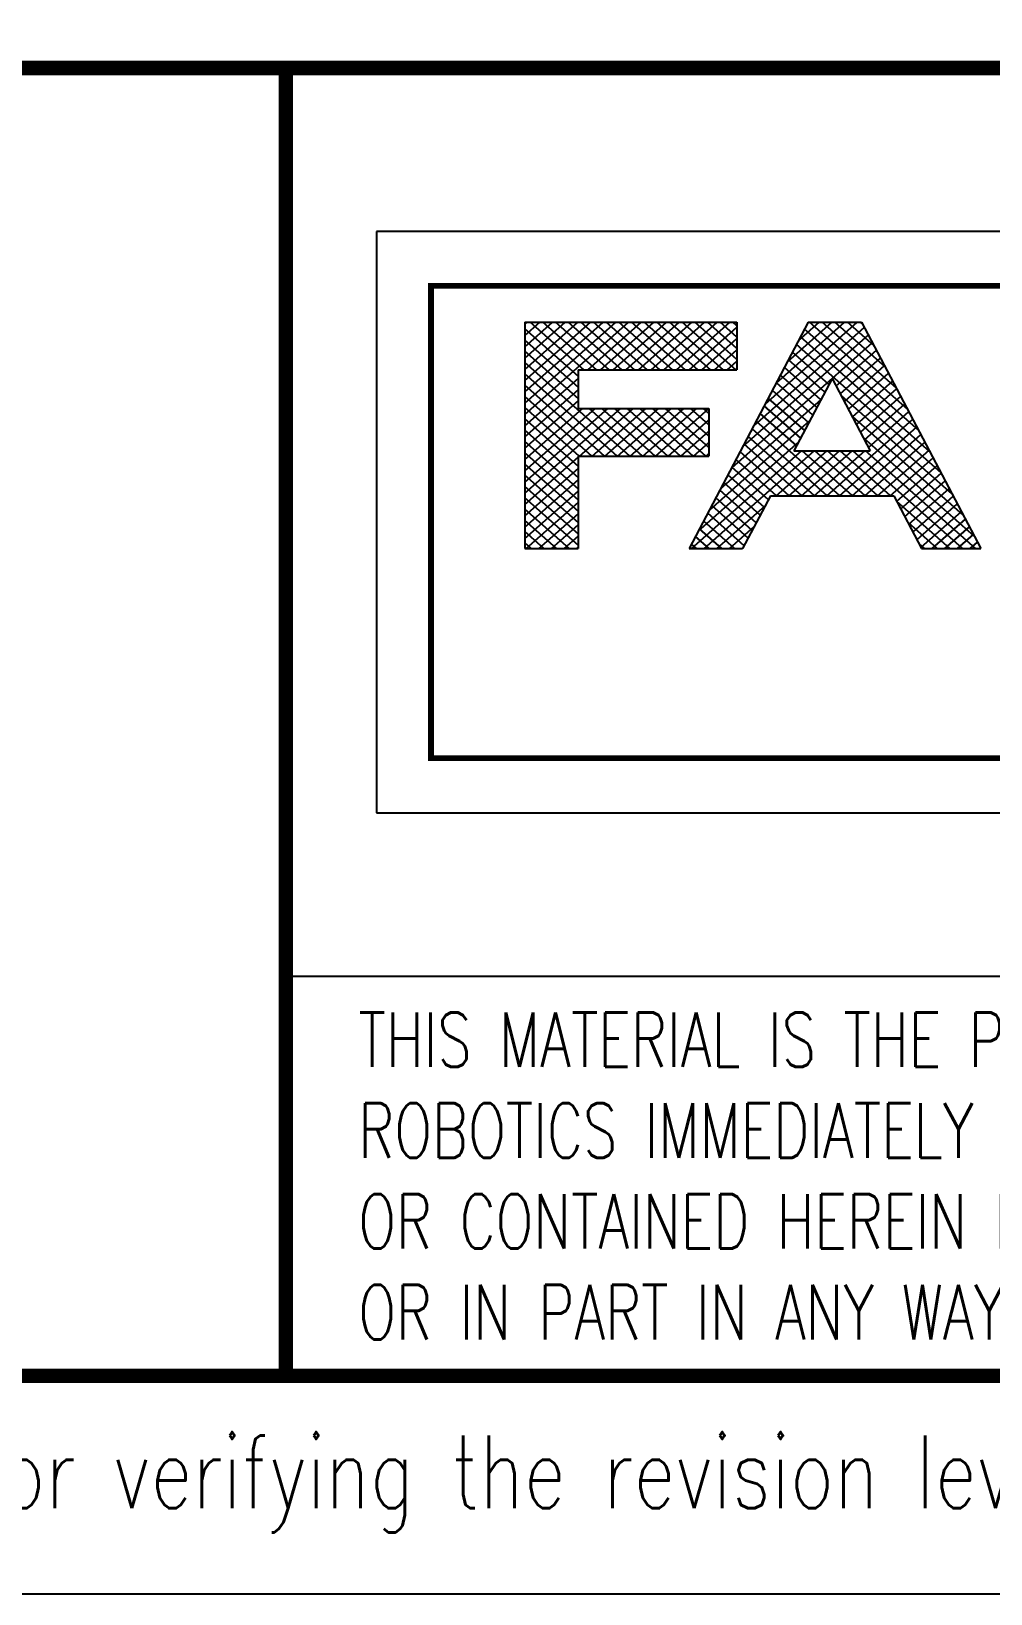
# Model space of a CAD drawing. Extents: x -2384 to 29887, y -2542 to 22350.
# Drawn here: x 5762 to 6182, y 0 to 683 of the extents above; entities that cross this region are included whole.
import ezdxf
from ezdxf.enums import TextEntityAlignment as Align

# ---------------------------------------------------------------- set-up
doc = ezdxf.new("R2010")
doc.units = 0
doc.header["$LTSCALE"] = 63.5
doc.header["$MEASUREMENT"] = 0
doc.layers.get('0').update_dxf_attribs({"linetype": 'CONTINUOUS'})
doc.layers.add('3', color=3, linetype='CONTINUOUS')
doc.layers.add('6', color=8, linetype='CONTINUOUS')
doc.styles.add('ROMANS', font='ROMANS.shx')
doc.styles.add('TitleBlockText1', font='romans.shx', dxfattribs={"width": 0.75})

# ---------------------------------------------------------------- blocks, each defined once
blk = doc.blocks.new('*X2')
at = {"color": 0}
for p, q in [((698.780403, 233.504141), (708.90793, 243.631668)), ((698.780403, 234.741578), (707.670493, 243.631668)), ((698.780403, 235.979015), (706.433056, 243.631668)), ((698.780403, 237.216452), (705.195619, 243.631668)), ((698.780403, 238.453888), (703.958182, 243.631668)), ((698.780403, 239.691325), (702.720745, 243.631668)), ((698.780403, 240.928762), (701.483309, 243.631668)), ((698.780403, 242.166199), (700.245872, 243.631668)), ((698.780403, 243.403636), (699.008435, 243.631668)), ((704.00512, 237.684336), (698.780403, 242.909053)), ((704.519942, 238.406951), (699.295225, 243.631668)), ((705.757379, 238.406951), (700.532662, 243.631668)), ((706.994816, 238.406951), (701.770099, 243.631668)), ((708.232253, 238.406951), (703.007536, 243.631668)), ((709.469689, 238.406951), (704.244972, 243.631668)), ((704.92065, 238.406951), (710.145367, 243.631668)), ((710.707126, 238.406951), (705.482409, 243.631668)), ((706.158087, 238.406951), (711.382804, 243.631668)), ((711.944563, 238.406951), (706.719846, 243.631668)), ((707.395523, 238.406951), (712.62024, 243.631668)), ((713.182, 238.406951), (707.957283, 243.631668)), ((708.63296, 238.406951), (713.857677, 243.631668)), ((714.419437, 238.406951), (709.19472, 243.631668)), ((709.870397, 238.406951), (715.095114, 243.631668)), ((715.656874, 238.406951), (710.432157, 243.631668)), ((711.107834, 238.406951), (716.332551, 243.631668)), ((716.894311, 238.406951), (711.669594, 243.631668)), ((712.345271, 238.406951), (717.569988, 243.631668)), ((718.131747, 238.406951), (712.90703, 243.631668)), ((713.582708, 238.406951), (718.807425, 243.631668)), ((719.369184, 238.406951), (714.144467, 243.631668)), ((714.820145, 238.406951), (719.490629, 243.077435)), ((719.490629, 239.522943), (715.381904, 243.631668)), ((719.490629, 240.76038), (716.619341, 243.631668)), ((719.490629, 241.997817), (717.856778, 243.631668)), ((719.490629, 243.235254), (719.094215, 243.631668)), ((704.00512, 236.446899), (698.780403, 241.671616)), ((716.057581, 238.406951), (719.490629, 241.839998)), ((704.00512, 235.209462), (698.780403, 240.434179)), ((717.295018, 238.406951), (719.490629, 240.602561)), ((709.039733, 228.937412), (698.780403, 239.196742)), ((707.802296, 228.937412), (698.780403, 237.959305)), ((718.532455, 238.406951), (719.490629, 239.365124)), ((698.780403, 232.266704), (704.00512, 237.491421)), ((706.564859, 228.937412), (698.780403, 236.721869)), ((698.780403, 231.029267), (704.00512, 236.253984)), ((705.327422, 228.937412), (698.780403, 235.484432)), ((698.780403, 229.79183), (704.00512, 235.016547)), ((704.089985, 228.937412), (698.780403, 234.246995)), ((698.780403, 224.842083), (708.10045, 234.162129)), ((698.780403, 226.07952), (706.863013, 234.162129)), ((698.780403, 227.316957), (705.625576, 234.162129)), ((698.780403, 228.554393), (704.388139, 234.162129)), ((704.113169, 228.937412), (709.337886, 234.162129)), ((710.27717, 228.937412), (705.052453, 234.162129)), ((705.350606, 228.937412), (710.575323, 234.162129)), ((711.514607, 228.937412), (706.28989, 234.162129)), ((706.588043, 228.937412), (711.81276, 234.162129)), ((712.752043, 228.937412), (707.527326, 234.162129)), ((707.82548, 228.937412), (713.050197, 234.162129)), ((713.98948, 228.937412), (708.764763, 234.162129)), ((709.062917, 228.937412), (714.287634, 234.162129)), ((715.226917, 228.937412), (710.0022, 234.162129)), ((710.300354, 228.937412), (715.525071, 234.162129)), ((716.464354, 228.937412), (711.239637, 234.162129)), ((711.537791, 228.937412), (716.749874, 234.149496)), ((716.749874, 229.889329), (712.477074, 234.162129)), ((716.749874, 231.126766), (713.714511, 234.162129)), ((716.749874, 232.364203), (714.951948, 234.162129)), ((716.749874, 233.60164), (716.189385, 234.162129)), ((704.00512, 227.784841), (698.780403, 233.009558)), ((712.775227, 228.937412), (716.749874, 232.912059)), ((704.00512, 226.547404), (698.780403, 231.772121)), ((704.00512, 225.309967), (698.780403, 230.534684)), ((714.012664, 228.937412), (716.749874, 231.674622)), ((715.250101, 228.937412), (716.749874, 230.437186)), ((704.00512, 224.07253), (698.780403, 229.297247)), ((698.780403, 223.604646), (704.00512, 228.829363)), ((716.487538, 228.937412), (716.749874, 229.199749)), ((704.00512, 222.835093), (698.780403, 228.05981)), ((698.780403, 222.367209), (704.00512, 227.591926)), ((704.00512, 221.597657), (698.780403, 226.822374)), ((698.780403, 221.129772), (704.00512, 226.354489)), ((704.00512, 220.36022), (698.780403, 225.584937)), ((698.780403, 219.892335), (704.00512, 225.117052)), ((704.00512, 219.122783), (698.780403, 224.3475)), ((703.108652, 218.781814), (698.780403, 223.110063)), ((698.907319, 218.781814), (704.00512, 223.879616)), ((701.871215, 218.781814), (698.780403, 221.872626)), ((700.144756, 218.781814), (704.00512, 222.642179)), ((701.382192, 218.781814), (704.00512, 221.404742)), ((700.633778, 218.781814), (698.780403, 220.635189)), ((702.619629, 218.781814), (704.00512, 220.167305)), ((699.396341, 218.781814), (698.780403, 219.397752)), ((703.857066, 218.781814), (704.00512, 218.929868))]:
    blk.add_line(p, q, dxfattribs=at)
blk = doc.blocks.new('*X3')
at = {"color": 0}
for p, q in [((723.565488, 232.303052), (734.34729, 243.084854)), ((724.653833, 234.628834), (733.656667, 243.631668)), ((725.742179, 236.954617), (732.41923, 243.631668)), ((726.830525, 239.280399), (731.181793, 243.631668)), ((727.91887, 241.606182), (729.944357, 243.631668)), ((739.663265, 231.724675), (728.512717, 242.875224)), ((738.57492, 234.050458), (728.99371, 243.631668)), ((737.486574, 236.376241), (730.231147, 243.631668)), ((736.398228, 238.702023), (731.468583, 243.631668)), ((735.309883, 241.027806), (732.70602, 243.631668)), ((734.221537, 243.353588), (733.943457, 243.631668)), ((721.388796, 227.651486), (735.136223, 241.398913)), ((722.477142, 229.977269), (734.741757, 242.241884)), ((741.839957, 227.07311), (727.723784, 241.189283)), ((740.751611, 229.398893), (728.11825, 242.032254)), ((730.494048, 235.944145), (726.934851, 239.503342)), ((730.888514, 236.787116), (727.329317, 240.346313)), ((731.601079, 236.626332), (735.53069, 240.555943)), ((731.995545, 235.783362), (735.925156, 239.712973)), ((730.099581, 235.101175), (726.540384, 238.660372)), ((732.390012, 234.940391), (736.319623, 238.870002)), ((732.784478, 234.097421), (736.714089, 238.027032)), ((729.310649, 233.415234), (725.751451, 236.974431)), ((729.705115, 234.258204), (726.145918, 237.817402)), ((733.178945, 233.254451), (737.108556, 237.184061)), ((720.300451, 225.325704), (730.120391, 235.145644)), ((728.521716, 231.729293), (724.962518, 235.28849)), ((728.916182, 232.572264), (725.356985, 236.131461)), ((742.928302, 224.747328), (732.086379, 235.589251)), ((733.573411, 232.41148), (737.503022, 236.341091)), ((733.967878, 231.56851), (737.897489, 235.49812)), ((727.732783, 230.043352), (724.173585, 233.60255)), ((728.127249, 230.886323), (724.568052, 234.44552)), ((734.362344, 230.725539), (738.291955, 234.65515)), ((734.756811, 229.882569), (738.686421, 233.81218)), ((719.212105, 222.999921), (729.032045, 232.819861)), ((730.720951, 224.58031), (723.384653, 231.916609)), ((731.958388, 224.58031), (723.779119, 232.759579)), ((730.691989, 224.58031), (739.080888, 232.969209)), ((731.929426, 224.58031), (739.475354, 232.126239)), ((744.016648, 222.421545), (733.174725, 233.263468)), ((718.123759, 220.674139), (727.943699, 230.494079)), ((729.483514, 224.58031), (722.990186, 231.073638)), ((733.166863, 224.58031), (739.869821, 231.283268)), ((745.104994, 220.095763), (734.263071, 230.937686)), ((734.404299, 224.58031), (740.264287, 230.440298)), ((717.468872, 218.781814), (728.197877, 229.510819)), ((718.706309, 218.781814), (729.435314, 229.510819)), ((727.008641, 224.58031), (722.201253, 229.387698)), ((728.246078, 224.58031), (722.59572, 230.230668)), ((725.742241, 224.58031), (730.67275, 229.510819)), ((726.979678, 224.58031), (731.910187, 229.510819)), ((728.217115, 224.58031), (733.147624, 229.510819)), ((733.195825, 224.58031), (728.265316, 229.510819)), ((729.454552, 224.58031), (734.385061, 229.510819)), ((734.433262, 224.58031), (729.502753, 229.510819)), ((735.670699, 224.58031), (730.74019, 229.510819)), ((736.908136, 224.58031), (731.977626, 229.510819)), ((743.944068, 218.781814), (733.215063, 229.510819)), ((745.181505, 218.781814), (734.4525, 229.510819)), ((735.641736, 224.58031), (740.658754, 229.597328)), ((724.971518, 224.14256), (721.41232, 227.701757)), ((725.771204, 224.58031), (721.806787, 228.544727)), ((736.879173, 224.58031), (741.05322, 228.754357)), ((737.518076, 223.981776), (741.447687, 227.911387)), ((724.182585, 222.456619), (720.623387, 226.015816)), ((724.577051, 223.299589), (721.017854, 226.858786)), ((737.912542, 223.138806), (741.842153, 227.068416)), ((738.307009, 222.295835), (742.23662, 226.225446)), ((723.393652, 220.770678), (719.834454, 224.329875)), ((723.788118, 221.613648), (720.228921, 225.172846)), ((738.701475, 221.452865), (742.631086, 225.382476)), ((739.095942, 220.609894), (743.025552, 224.539505)), ((722.999185, 219.927707), (719.439988, 223.486905)), ((719.943745, 218.781814), (724.678662, 223.516731)), ((742.706631, 218.781814), (737.528108, 223.960338)), ((739.490408, 219.766924), (743.420019, 223.696535)), ((739.884875, 218.923954), (743.814485, 222.853564)), ((721.670205, 218.781814), (718.651055, 221.800964)), ((722.604719, 219.084737), (719.045522, 222.643934)), ((721.181182, 218.781814), (723.590317, 221.190949)), ((741.469195, 218.781814), (738.616453, 221.634556)), ((740.980172, 218.781814), (744.208952, 222.010594)), ((742.217609, 218.781814), (744.603418, 221.167624)), ((719.195331, 218.781814), (717.862122, 220.115023)), ((720.432768, 218.781814), (718.256589, 220.957993)), ((743.455046, 218.781814), (744.997885, 220.324653)), ((717.957894, 218.781814), (717.467656, 219.272053)), ((722.418619, 218.781814), (722.501971, 218.865166)), ((740.231758, 218.781814), (739.704799, 219.308773)), ((744.692483, 218.781814), (745.392351, 219.481683))]:
    blk.add_line(p, q, dxfattribs=at)
blk = doc.blocks.new('titleblock-d-metric')
at = {"layer": '6'}
for p, q in [((-196.056, 50.006), (-262.731, 50.006)), ((-262.731, 50.006), (-262.731, 24.606)), ((-256.252, 46.037), (-246.981, 46.037)), ((-256.252, 46.037), (-256.252, 36.149)), ((-243.863, 46.037), (-249.069, 36.149)), ((-246.981, 46.037), (-246.981, 43.958)), ((-243.863, 46.037), (-241.524, 46.037)), ((-241.524, 46.037), (-236.318, 36.149)), ((-253.913, 43.958), (-246.981, 43.958)), ((-253.913, 43.958), (-253.913, 42.269)), ((-242.815, 43.585), (-244.482, 40.418)), ((-242.815, 43.585), (-241.148, 40.418)), ((-253.913, 42.269), (-248.208, 42.269)), ((-248.208, 42.269), (-248.208, 40.19)), ((-244.482, 40.418), (-241.148, 40.418)), ((-253.913, 40.19), (-248.208, 40.19)), ((-253.913, 40.19), (-253.913, 36.149)), ((-245.515, 38.456), (-246.73, 36.149)), ((-245.515, 38.456), (-240.115, 38.456)), ((-240.115, 38.456), (-238.901, 36.149)), ((-256.252, 36.149), (-253.913, 36.149)), ((-249.069, 36.149), (-246.73, 36.149)), ((-238.901, 36.149), (-236.318, 36.149)), ((-262.731, 24.606), (-196.056, 24.606)), ((-266.7, 17.462), (0, 17.462))]:
    blk.add_line(p, q, dxfattribs=at)
blk.add_lwpolyline([(0, 57.15, 0.635, 0.635, 0), (-349.25, 57.15, 0.635, 0.635, 0), (-349.25, 0, 0, 0, 0)], format="xyseb", dxfattribs=at)
at = {"layer": '6', "const_width": 0.635}
blk.add_lwpolyline([(-266.7, 57.15), (-266.7, 0)], dxfattribs=at)
at = {"layer": '6', "const_width": 0.254}
blk.add_lwpolyline([(-198.438, 26.988), (-260.35, 26.988), (-260.35, 47.625), (-198.438, 47.625)], close=True, dxfattribs=at)
at = {"layer": '6', "color": 1, "xscale": 0.4476840785155218, "yscale": 0.397941403125003, "zscale": 0.4476840785155218}
for name, p in [('*X2', (-569.078, -50.912)), ('*X3', (-570.158, -50.912))]:
    blk.add_blockref(name, p, dxfattribs=at)
at = {"layer": '6', "color": 2, "style": 'TitleBlockText1', "width": 0.734375}
for s, p in [('THIS MATERIAL IS THE PROPERTY OF FANUC ROBOTICS AND MUST BE RETURNED TO FANUC', (-263.525, 13.494)), ('ROBOTICS IMMEDIATELY UPON REQUEST.  THIS MATERIAL AND THE INFORMATION ILLUSTRATED', (-263.525, 9.525)), ('OR CONTAINED HEREIN MAY NOT BE REPRODUCED, COPIED, USED OR TRANSMITTED IN WHOLE', (-263.525, 5.556)), ('OR IN PART IN ANY WAY WITHOUT HE PRIOR WRITTEN CONSENT OF FANUC ROBOTICS.', (-263.525, 1.587))]:
    blk.add_text(s, height=2.38125, dxfattribs=at).set_placement(p)
at = {"layer": '6', "color": 13, "style": 'TitleBlockText1', "width": 0.75, "flags": 8}
for tag, p in [('TITLE_LINE_1', (-66.675, 50.006)), ('TITLE_LINE_2', (-66.675, 43.259)), ('TITLE_LINE_3', (-66.675, 36.512))]:
    blk.add_attdef(tag, text='', height=3.969, dxfattribs=at).set_placement(p, align=Align.CENTER)
at = {"layer": '6', "color": 13, "style": 'TitleBlockText1', "flags": 8}
for tag, p in [('PROJECT_NO', (-111.125, 27.781)), ('DRAWN_BY', (-57.15, 27.781)), ('DATE', (-28.575, 27.781)), ('SCALE', (-120.65, 19.844)), ('CHECKED_BY', (-57.15, 19.844)), ('DATE', (-28.575, 19.844))]:
    blk.add_attdef(tag, p, '', height=3.175, dxfattribs=at)
at = {"layer": '6', "color": 13, "style": 'TitleBlockText1', "width": 0.75, "flags": 8}
for tag, p in [('DWG_NO', (-39.688, 7.144)), ('SHT', (-119.856, 7.144)), ('SHTS', (-92.869, 7.144))]:
    blk.add_attdef(tag, text='', height=7.144, dxfattribs=at).set_placement(p, align=Align.MIDDLE)
blk.add_attdef('FILENAME', (-82.55, -5.334), '', height=3.175, dxfattribs=at)

msp = doc.modelspace()

# ---------------------------------------------------------------- linework, layer by layer
at = {"layer": '6'}
msp.add_lwpolyline([(8636, 5588), (0, 5588), (0, 0), (8636, 0)], close=True, dxfattribs=at)
at = {"layer": '6', "const_width": 6.35}
msp.add_lwpolyline([(95.25, 5492.75), (8540.75, 5492.75), (8540.75, 95.25), (95.25, 95.25)], close=True, dxfattribs=at)

# ---------------------------------------------------------------- block references
at = {"xscale": 10, "yscale": 10, "zscale": 10}
msp.add_blockref('titleblock-d-metric', (8540.75, 95.25), dxfattribs=at)

# ---------------------------------------------------------------- texts
at = {"layer": '3', "style": 'ROMANS', "width": 0.75}
msp.add_text('The controlled version of this document is electronically maintained. Hard copies are considered uncontrolled. Holders are responsible for verifying the revision level prior to use.', height=31.75, dxfattribs=at).set_placement((4980.77, 48.73), align=Align.MIDDLE)

doc.saveas('drawing.dxf')
